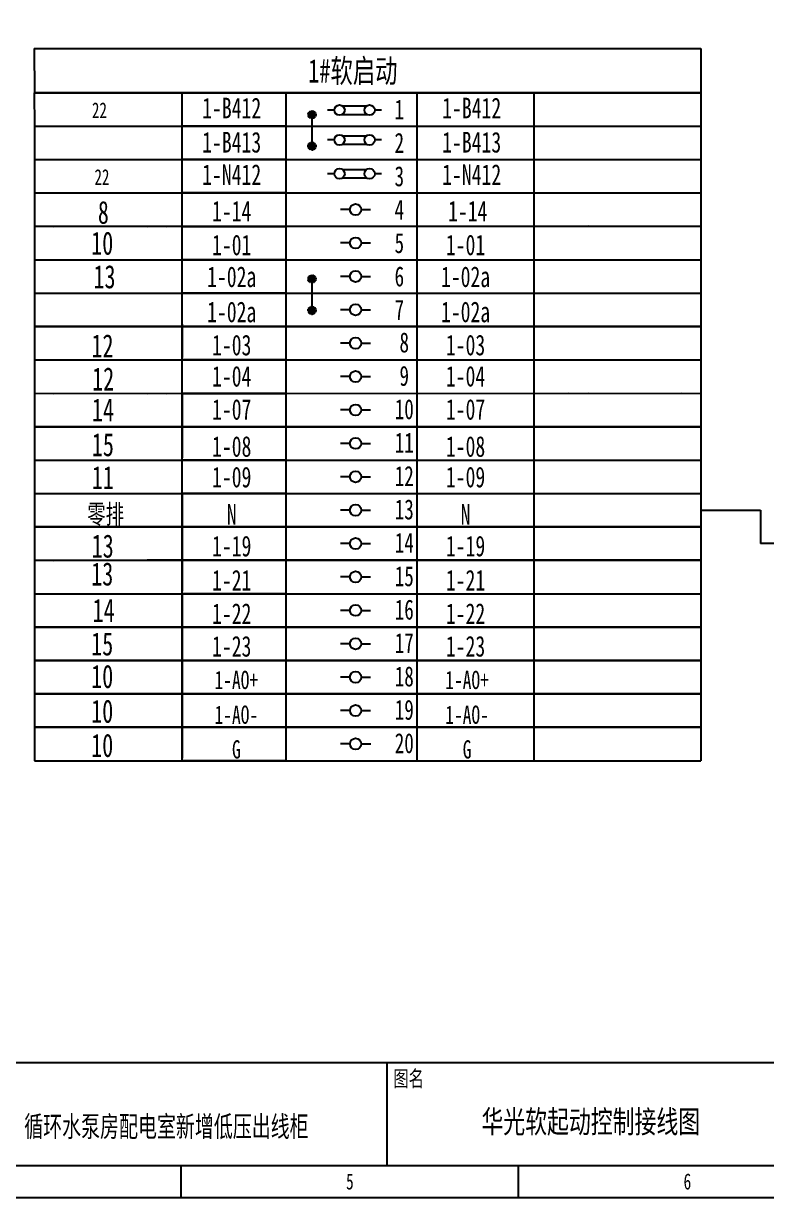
# Model space of a CAD drawing. Header units: millimetres. Extents: x 401220 to 2750366, y -101310 to 943175.
# Drawn here: x 1274219 to 1291331, y 229763 to 256810 of the extents above; entities that cross this region are included whole.
import ezdxf
from ezdxf.enums import TextEntityAlignment as Align

# ---------------------------------------------------------------- set-up
doc = ezdxf.new("R2010")
doc.units = ezdxf.units.MM
doc.linetypes.add('ACAD_ISO03W100', pattern=[30, 12, -18])
doc.layers.add('SW', color=8, linetype='Continuous', lineweight=20)
doc.layers.add('图框_标题栏属性', color=4, linetype='Continuous')
doc.styles.add('IDQSTYLE', font='NSimSun.ttf', dxfattribs={"width": 0.7})
doc.styles.add('工程字', font='gbenor.shx', dxfattribs={"width": 0.8, "bigfont": 'hztxt.shx'})
doc.styles.add('标准', font='NSimSun.ttf', dxfattribs={"width": 0.667})

msp = doc.modelspace()

# ---------------------------------------------------------------- hatches: boundary and pattern name
at = {"linetype": 'ACAD_ISO03W100'}
h = msp.add_hatch(color=256, dxfattribs=at)
h.dxf.hatch_style = 1
h.paths.add_polyline_path([(1280862.53258, 254798.93917, 0.4142135624), (1280773.37487, 254709.78145, 0.4142135624), (1280862.53258, 254620.62374)])
h.paths.add_polyline_path([(1280862.53258, 254798.93917), (1280862.53258, 254620.62374, 0.4142135624), (1280951.6903, 254709.78145, 0.4142135624)])
h = msp.add_hatch(color=256, dxfattribs=at)
h.dxf.hatch_style = 1
h.paths.add_polyline_path([(1280862.53258, 254794.87345, 0.4142135624), (1280773.37487, 254705.71574, 0.4142135624), (1280862.53258, 254616.55802)])
h.paths.add_polyline_path([(1280862.53258, 254794.87345), (1280862.53258, 254616.55802, 0.4142135624), (1280951.6903, 254705.71574, 0.4142135624)])
h = msp.add_hatch(color=256, dxfattribs=at)
h.dxf.hatch_style = 1
h.paths.add_polyline_path([(1280862.53258, 254074.78014, 0.4142135624), (1280773.37487, 253985.62243, 0.4142135624), (1280862.53258, 253896.46472)])
h.paths.add_polyline_path([(1280862.53258, 254074.78014), (1280862.53258, 253896.46472, 0.4142135624), (1280951.6903, 253985.62243, 0.4142135624)])
h = msp.add_hatch(color=256, dxfattribs=at)
h.dxf.hatch_style = 1
h.paths.add_polyline_path([(1280862.53258, 254070.71443, 0.4142135624), (1280773.37487, 253981.55671, 0.4142135624), (1280862.53258, 253892.399)])
h.paths.add_polyline_path([(1280862.53258, 254070.71443), (1280862.53258, 253892.399, 0.4142135624), (1280951.6903, 253981.55671, 0.4142135624)])
h = msp.add_hatch(color=256, dxfattribs=at)
h.dxf.hatch_style = 1
h.paths.add_polyline_path([(1280862.53258, 251014.2824, 0.4142135624), (1280773.37487, 250925.12469, 0.4142135624), (1280862.53258, 250835.96698)])
h.paths.add_polyline_path([(1280862.53258, 251014.2824), (1280862.53258, 250835.96698, 0.4142135624), (1280951.6903, 250925.12469, 0.4142135624)])
h = msp.add_hatch(color=256, dxfattribs=at)
h.dxf.hatch_style = 1
h.paths.add_polyline_path([(1280862.53258, 251010.21669, 0.4142135624), (1280773.37487, 250921.05898, 0.4142135624), (1280862.53258, 250831.90126)])
h.paths.add_polyline_path([(1280862.53258, 251010.21669), (1280862.53258, 250831.90126, 0.4142135624), (1280951.6903, 250921.05898, 0.4142135624)])
h = msp.add_hatch(color=256, dxfattribs=at)
h.dxf.hatch_style = 1
h.paths.add_polyline_path([(1280862.53258, 250290.12338, 0.4142135624), (1280773.37487, 250200.96567, 0.4142135624), (1280862.53258, 250111.80795)])
h.paths.add_polyline_path([(1280862.53258, 250290.12338), (1280862.53258, 250111.80795, 0.4142135624), (1280951.6903, 250200.96567, 0.4142135624)])
h = msp.add_hatch(color=256, dxfattribs=at)
h.dxf.hatch_style = 1
h.paths.add_polyline_path([(1280862.53258, 250286.05767, 0.4142135624), (1280773.37487, 250196.89995, 0.4142135624), (1280862.53258, 250107.74224)])
h.paths.add_polyline_path([(1280862.53258, 250286.05767), (1280862.53258, 250107.74224, 0.4142135624), (1280951.6903, 250196.89995, 0.4142135624)])

# ---------------------------------------------------------------- linework, layer by layer
for p, q in [((1274468.50685, 256229.9383), (1289815.94923, 256231.2008)), ((1274468.50685, 256229.9383), (1274468.59046, 255213.45832)), ((1274468.50685, 256229.9383), (1274468.59046, 255213.45832)), ((1289815.94923, 256231.20039), (1289816.01253, 255214.72052)), ((1289815.94923, 256231.20039), (1289816.01253, 255214.72052)), ((1274468.57006, 255213.45832), (1286778.96686, 255214.47066)), ((1287220.1246, 255214.50704), (1274468.57014, 255213.45832)), ((1274468.57016, 255213.45832), (1274468.63345, 254444.05852)), ((1274468.57016, 255213.45832), (1274468.63345, 254444.05852)), ((1274909.72772, 255213.4946), (1287220.12452, 255214.50694)), ((1277064.45798, 255213.67179), (1289374.85478, 255214.68413)), ((1289816.01253, 255214.72052), (1277064.45806, 255213.67179)), ((1277505.61565, 255213.70807), (1289816.01245, 255214.72041)), ((1280261.15055, 255213.93467), (1277872.26986, 255213.73822)), ((1277872.26988, 255213.73822), (1280261.15057, 255213.93467)), ((1277872.33316, 254444.33842), (1277872.26988, 255213.73822)), ((1280261.15057, 255213.93467), (1280261.21384, 254444.53487)), ((1283276.11425, 255214.18261), (1283276.17754, 254444.78281)), ((1285969.01355, 255214.40406), (1285969.07684, 254445.00426)), ((1289816.01255, 255214.72041), (1289816.07584, 254445.32061)), ((1289816.01255, 255214.72041), (1289816.07584, 254445.32061)), ((1281563.99896, 254912.38572), (1282123.36138, 254912.19759)), ((1280862.53258, 254705.71574), (1280862.53258, 253981.55671)), ((1281565.20941, 254716.21552), (1282123.29538, 254715.96341)), ((1274468.63345, 254444.05852), (1286779.03025, 254445.07086)), ((1274468.63345, 254444.05852), (1274468.69674, 253674.65872)), ((1274468.63345, 254444.05852), (1274468.69674, 253674.65872)), ((1274909.79112, 254444.0948), (1287220.18792, 254445.10714)), ((1277064.52137, 254444.27199), (1289374.91817, 254445.28434)), ((1277505.67904, 254444.30827), (1289816.07584, 254445.32061)), ((1277872.33303, 254444.33842), (1280261.21372, 254444.53487)), ((1277872.3963, 253674.93862), (1277872.33303, 254444.33842)), ((1277872.33313, 254444.33842), (1280261.21382, 254444.53487)), ((1277872.39641, 253674.93862), (1277872.33313, 254444.33842)), ((1280261.21384, 254444.53487), (1277872.33316, 254444.33842)), ((1280261.21372, 254444.53487), (1280261.27699, 253675.13507)), ((1280261.21382, 254444.53487), (1280261.27709, 253675.13507)), ((1283276.17754, 254444.78281), (1283276.24083, 253675.38301)), ((1285969.07684, 254445.00426), (1285969.14013, 253675.60446)), ((1289816.07584, 254445.32061), (1289816.13913, 253675.92081)), ((1289816.07584, 254445.32061), (1289816.13913, 253675.92081)), ((1281563.68827, 254224.65358), (1282123.0507, 254224.46544)), ((1281563.68827, 254224.65358), (1282123.0507, 254224.46544)), ((1281564.89873, 254028.48338), (1282122.9847, 254028.23127)), ((1281564.89873, 254028.48338), (1282122.9847, 254028.23127)), ((1274468.69672, 253674.65872), (1274468.76001, 252905.25892)), ((1274468.69672, 253674.65872), (1274468.76001, 252905.25892)), ((1274468.69674, 253674.65872), (1286779.09354, 253675.67106)), ((1274909.85441, 253674.695), (1287220.25121, 253675.70734)), ((1277064.58466, 253674.87219), (1289374.98146, 253675.88454)), ((1277505.74233, 253674.90847), (1289816.13913, 253675.92081)), ((1280261.27699, 253675.13507), (1277872.3963, 253674.93862)), ((1277872.39632, 253674.93862), (1280261.27701, 253675.13507)), ((1277872.4596, 252905.53882), (1277872.39632, 253674.93862)), ((1280261.27709, 253675.13507), (1277872.39641, 253674.93862)), ((1280261.27701, 253675.13507), (1280261.34028, 252905.73527)), ((1281563.37759, 253448.18314), (1282122.74002, 253447.995)), ((1283276.24081, 253675.38301), (1283276.3041, 252905.98321)), ((1285969.14011, 253675.60446), (1285969.2034, 252906.20466)), ((1289816.13911, 253675.92081), (1289816.2024, 252906.52101)), ((1289816.13911, 253675.92081), (1289816.2024, 252906.52101)), ((1281564.58805, 253252.01294), (1282122.67402, 253251.76083)), ((1274468.76001, 252905.25892), (1286779.15681, 252906.27126)), ((1274468.76001, 252905.25892), (1274468.82331, 252135.85912)), ((1274468.76001, 252905.25892), (1274468.82331, 252135.85912)), ((1274909.91768, 252905.2952), (1287220.31448, 252906.30754)), ((1277064.64794, 252905.47239), (1289375.04473, 252906.48474)), ((1277505.8056, 252905.50867), (1289816.2024, 252906.52101)), ((1277872.45957, 252905.53882), (1280261.34026, 252905.73527)), ((1277872.52285, 252136.13902), (1277872.45957, 252905.53882)), ((1280261.34028, 252905.73527), (1277872.4596, 252905.53882)), ((1280261.34026, 252905.73527), (1280261.40353, 252136.33547)), ((1283276.3041, 252905.98321), (1283276.3674, 252136.58341)), ((1285969.2034, 252906.20466), (1285969.26669, 252136.80486)), ((1289816.2024, 252906.52101), (1289816.26569, 252137.12121)), ((1289816.2024, 252906.52101), (1289816.26569, 252137.12121)), ((1274468.82322, 252135.85912), (1286779.22002, 252136.87146)), ((1274468.82328, 252135.85912), (1274468.88658, 251366.45932)), ((1274468.82328, 252135.85912), (1274468.88658, 251366.45932)), ((1287220.37777, 252136.90784), (1274468.82331, 252135.85912)), ((1274909.98089, 252135.8954), (1287220.37769, 252136.90774)), ((1277064.71115, 252136.07259), (1289375.10795, 252137.08494)), ((1289816.26569, 252137.12132), (1277064.71123, 252136.07259)), ((1277505.86881, 252136.10887), (1289816.26561, 252137.12121)), ((1280261.40353, 252136.33547), (1277872.52285, 252136.13902)), ((1277872.52303, 252136.13902), (1280261.40372, 252136.33547)), ((1277872.5863, 251366.73922), (1277872.52303, 252136.13902)), ((1280261.40372, 252136.33547), (1280261.46699, 251366.93567)), ((1283276.36737, 252136.58341), (1283276.43067, 251367.18361)), ((1285969.26667, 252136.80486), (1285969.32997, 251367.40506)), ((1289816.26567, 252137.12121), (1289816.32897, 251367.72141)), ((1289816.26567, 252137.12121), (1289816.32897, 251367.72141)), ((1274468.88658, 251366.45932), (1286779.28338, 251367.47166)), ((1274468.88658, 251366.45932), (1274468.94987, 250597.05952)), ((1274468.88658, 251366.45932), (1274468.94987, 250597.05952)), ((1274910.04424, 251366.4956), (1287220.44104, 251367.50794)), ((1277064.7745, 251366.67279), (1289375.1713, 251367.68514)), ((1277505.93217, 251366.70907), (1289816.32897, 251367.72141)), ((1277872.58628, 251366.73922), (1280261.46697, 251366.93567)), ((1277872.64955, 250597.33942), (1277872.58628, 251366.73922)), ((1280261.46699, 251366.93567), (1277872.5863, 251366.73922)), ((1280261.46697, 251366.93567), (1280261.53024, 250597.53587)), ((1283276.43067, 251367.18361), (1283276.49396, 250597.78381)), ((1285969.32997, 251367.40506), (1285969.39326, 250598.00526)), ((1289816.32897, 251367.72141), (1289816.39226, 250598.32161)), ((1289816.32897, 251367.72141), (1289816.39226, 250598.32161)), ((1280862.53258, 250921.05898), (1280862.53258, 250196.89995)), ((1274468.94987, 250597.05952), (1286779.34667, 250598.07186)), ((1274468.94987, 250597.05952), (1274469.01316, 249827.65972)), ((1274468.94987, 250597.05952), (1274469.01316, 249827.65972)), ((1274910.10754, 250597.0958), (1287220.50434, 250598.10814)), ((1277064.83779, 250597.27299), (1289375.23459, 250598.28534)), ((1277505.99546, 250597.30927), (1289816.39226, 250598.32161)), ((1280261.53024, 250597.53587), (1277872.64955, 250597.33942)), ((1277872.64962, 250597.33942), (1280261.5303, 250597.53587)), ((1277872.71289, 249827.93962), (1277872.64962, 250597.33942)), ((1280261.5303, 250597.53587), (1280261.59357, 249828.13607)), ((1283276.49396, 250597.78381), (1283276.55725, 249828.38401)), ((1285969.39326, 250598.00526), (1285969.45655, 249828.60546)), ((1289816.39226, 250598.32161), (1289816.45555, 249828.92181)), ((1289816.39226, 250598.32161), (1289816.45555, 249828.92181)), ((1274469.01316, 249827.65972), (1286779.40996, 249828.67206)), ((1274469.01316, 249827.65972), (1286779.40996, 249828.67206)), ((1274469.01322, 249827.65972), (1274469.07651, 249058.25992)), ((1274469.01322, 249827.65972), (1274469.07651, 249058.25992)), ((1287220.56771, 249828.70844), (1274469.01324, 249827.65972)), ((1274910.17083, 249827.696), (1287220.56763, 249828.70834)), ((1274910.17083, 249827.696), (1287220.56763, 249828.70834)), ((1277064.90108, 249827.87319), (1289375.29788, 249828.88554)), ((1277064.90108, 249827.87319), (1289375.29788, 249828.88554)), ((1289816.45563, 249828.92192), (1277064.90116, 249827.87319)), ((1277506.05875, 249827.90947), (1289816.45555, 249828.92181)), ((1277506.05875, 249827.90947), (1289816.45555, 249828.92181)), ((1280261.59357, 249828.13607), (1277872.71289, 249827.93962)), ((1277872.71297, 249827.93962), (1280261.59365, 249828.13607)), ((1277872.77624, 249058.53982), (1277872.71297, 249827.93962)), ((1277872.7762, 249884.18165), (1277872.83949, 249114.78185)), ((1280261.59365, 249828.13607), (1280261.65692, 249058.73627)), ((1283276.55731, 249828.38401), (1283276.6206, 249058.98421)), ((1285969.45661, 249828.60546), (1285969.5199, 249059.20566)), ((1289816.45561, 249828.92181), (1289816.5189, 249059.52201)), ((1289816.45561, 249828.92181), (1289816.5189, 249059.52201)), ((1274469.07651, 249058.25992), (1286779.47331, 249059.27226)), ((1274469.07651, 249058.25992), (1274469.13981, 248288.86012)), ((1274469.07651, 249058.25992), (1274469.13981, 248288.86012)), ((1274910.23418, 249058.2962), (1287220.63098, 249059.30854)), ((1277064.96444, 249058.47339), (1289375.36123, 249059.48574)), ((1277506.1221, 249058.50967), (1289816.5189, 249059.52201)), ((1277872.77622, 249058.53982), (1280261.6569, 249058.73627)), ((1277872.83949, 248289.14002), (1277872.77622, 249058.53982)), ((1280261.65692, 249058.73627), (1277872.77624, 249058.53982)), ((1280261.6569, 249058.73627), (1280261.72017, 248289.33647)), ((1283276.6206, 249058.98421), (1283276.68389, 248289.58441)), ((1285969.5199, 249059.20566), (1285969.58319, 248289.80586)), ((1289816.5189, 249059.52201), (1289816.58219, 248290.12221)), ((1289816.5189, 249059.52201), (1289816.58219, 248290.12221)), ((1274469.13981, 248288.86012), (1286779.5366, 248289.87246)), ((1274469.13981, 248288.86012), (1274469.2031, 247519.46032)), ((1274469.13981, 248288.86012), (1274469.2031, 247519.46032)), ((1274910.29747, 248288.8964), (1287220.69427, 248289.90874)), ((1277065.02773, 248289.07359), (1289375.42453, 248290.08594)), ((1277506.1854, 248289.10987), (1289816.58219, 248290.12221)), ((1280261.72017, 248289.33647), (1277872.83949, 248289.14002)), ((1277872.83955, 248289.14002), (1280261.72024, 248289.33647)), ((1277872.83955, 248289.14002), (1277872.90284, 247519.74022)), ((1277872.90282, 247519.74022), (1277872.83955, 248289.14002)), ((1280261.72024, 248289.33647), (1280261.78351, 247519.93667)), ((1283276.68389, 248289.58441), (1283276.74719, 247520.18461)), ((1285969.58319, 248289.80586), (1285969.64649, 247520.40606)), ((1289816.58219, 248290.12221), (1289816.64549, 247520.72241)), ((1289816.58219, 248290.12221), (1289816.64549, 247520.72241)), ((1274469.20302, 247519.46032), (1286779.59982, 247520.47266)), ((1274469.20302, 247519.46032), (1286779.59982, 247520.47266)), ((1274469.20308, 247519.46032), (1274469.26637, 246750.06052)), ((1274469.20308, 247519.46032), (1274469.26637, 246750.06052)), ((1287220.75756, 247520.50904), (1274469.2031, 247519.46032)), ((1274469.2031, 247519.46032), (1286779.5999, 247520.47266)), ((1274910.36068, 247519.4966), (1287220.75748, 247520.50894)), ((1274910.36068, 247519.4966), (1287220.75748, 247520.50894)), ((1274910.36076, 247519.4966), (1287220.75756, 247520.50894)), ((1277065.09094, 247519.67379), (1289375.48774, 247520.68614)), ((1277065.09094, 247519.67379), (1289375.48774, 247520.68614)), ((1289816.64549, 247520.72252), (1277065.09102, 247519.67379)), ((1277065.09102, 247519.67379), (1289375.48782, 247520.68614)), ((1277506.24861, 247519.71007), (1289816.64541, 247520.72241)), ((1277506.24861, 247519.71007), (1289816.64541, 247520.72241)), ((1277506.24869, 247519.71007), (1289816.64549, 247520.72241)), ((1280261.78351, 247519.93667), (1277872.90282, 247519.74022)), ((1277872.90282, 247519.74022), (1280261.78351, 247519.93667)), ((1277872.96609, 246750.34042), (1277872.90282, 247519.74022)), ((1277872.96605, 247575.98225), (1277873.02935, 246806.58245)), ((1280261.78351, 247519.93667), (1280261.84678, 246750.53687)), ((1283276.74717, 247520.18461), (1283276.81046, 246750.78481)), ((1285969.64647, 247520.40606), (1285969.70976, 246751.00626)), ((1289816.64547, 247520.72241), (1289816.70876, 246751.32261)), ((1289816.64547, 247520.72241), (1289816.70876, 246751.32261)), ((1274469.26637, 246750.06052), (1286779.66317, 246751.07286)), ((1274469.26637, 246750.06052), (1274469.32966, 245980.66072)), ((1274469.26637, 246750.06052), (1274469.32966, 245980.66072)), ((1274910.42404, 246750.0968), (1287220.82084, 246751.10914)), ((1277065.15429, 246750.27399), (1289375.55109, 246751.28634)), ((1277506.31196, 246750.31027), (1289816.70876, 246751.32261)), ((1277872.96607, 246750.34042), (1280261.84676, 246750.53687)), ((1277873.02935, 245980.94062), (1277872.96607, 246750.34042)), ((1280261.84678, 246750.53687), (1277872.96609, 246750.34042)), ((1280261.84676, 246750.53687), (1280261.91003, 245981.13707)), ((1283276.81046, 246750.78481), (1283276.87375, 245981.38501)), ((1285969.70976, 246751.00626), (1285969.77305, 245981.60646)), ((1289816.70876, 246751.32261), (1289816.77205, 245981.92281)), ((1289816.70876, 246751.32261), (1289816.77205, 245981.92281)), ((1274469.32966, 245980.66072), (1286779.72646, 245981.67306)), ((1274469.32966, 245980.66072), (1274469.39295, 245211.26092)), ((1274469.32966, 245980.66072), (1274469.39295, 245211.26092)), ((1274910.48733, 245980.697), (1287220.88413, 245981.70934)), ((1277065.21758, 245980.87419), (1289375.61438, 245981.88654)), ((1277506.37525, 245980.91047), (1289816.77205, 245981.92281)), ((1280261.91003, 245981.13707), (1277873.02935, 245980.94062)), ((1277873.02941, 245980.94062), (1280261.91009, 245981.13707)), ((1277873.02941, 245980.94062), (1277873.0927, 245211.54082)), ((1277873.09268, 245211.54082), (1277873.02941, 245980.94062)), ((1280261.91009, 245981.13707), (1280261.97336, 245211.73727)), ((1283276.87375, 245981.38501), (1283276.93704, 245211.98521)), ((1285969.77305, 245981.60646), (1285969.83634, 245212.20666)), ((1289816.77205, 245981.92281), (1289816.83534, 245212.52301)), ((1289816.77205, 245981.92281), (1289816.83534, 245212.52301)), ((1289816.8037, 245597.22291), (1291191.28531, 245597.31927)), ((1291191.28531, 245597.31927), (1291191.28531, 244827.99885)), ((1274469.39287, 245211.26092), (1286779.78967, 245212.27326)), ((1274469.39287, 245211.26092), (1286779.78967, 245212.27326)), ((1274469.39293, 245211.26092), (1274469.45622, 244441.86112)), ((1274469.39293, 245211.26092), (1274469.45622, 244441.86112)), ((1287220.94742, 245212.30965), (1274469.39295, 245211.26092)), ((1274469.39295, 245211.26092), (1286779.78975, 245212.27326)), ((1274469.39295, 245211.26092), (1286779.78975, 245212.27326)), ((1274910.55054, 245211.2972), (1287220.94734, 245212.30954)), ((1274910.55054, 245211.2972), (1287220.94734, 245212.30954)), ((1274910.55062, 245211.2972), (1287220.94742, 245212.30954)), ((1274910.55062, 245211.2972), (1287220.94742, 245212.30954)), ((1277065.28079, 245211.47439), (1289375.67759, 245212.48674)), ((1277065.28079, 245211.47439), (1289375.67759, 245212.48674)), ((1289816.83534, 245212.52312), (1277065.28087, 245211.47439)), ((1277065.28087, 245211.47439), (1289375.67767, 245212.48674)), ((1277065.28087, 245211.47439), (1289375.67767, 245212.48674)), ((1277506.43846, 245211.51067), (1289816.83526, 245212.52301)), ((1277506.43846, 245211.51067), (1289816.83526, 245212.52301)), ((1277506.43854, 245211.51067), (1289816.83534, 245212.52301)), ((1277506.43854, 245211.51067), (1289816.83534, 245212.52301)), ((1280261.97336, 245211.73727), (1277873.09268, 245211.54082)), ((1277873.09268, 245211.54082), (1280261.97336, 245211.73727)), ((1277873.15595, 244442.14102), (1277873.09268, 245211.54082)), ((1277873.15591, 245267.78285), (1277873.2192, 244498.38305)), ((1280261.97336, 245211.73727), (1280262.03663, 244442.33747)), ((1283276.93702, 245211.98521), (1283277.00031, 244442.58541)), ((1285969.83632, 245212.20666), (1285969.89961, 244442.80686)), ((1289816.83532, 245212.52301), (1289816.89861, 244443.12321)), ((1289816.83532, 245212.52301), (1289816.89861, 244443.12321)), ((1291952.40761, 244827.99885), (1291191.28531, 244827.99885)), ((1274469.45616, 244441.86112), (1286779.85296, 244442.87346)), ((1274469.45616, 244441.86112), (1286779.85296, 244442.87346)), ((1274469.45622, 244441.86112), (1289816.89861, 244443.12363)), ((1274469.45622, 244441.86112), (1274469.51952, 243672.46132)), ((1274469.45622, 244441.86112), (1274469.51952, 243672.46132)), ((1287221.01071, 244442.90985), (1274469.45624, 244441.86112)), ((1274469.45624, 244441.86112), (1286779.85304, 244442.87346)), ((1274469.45624, 244441.86112), (1286779.85304, 244442.87346)), ((1274910.61383, 244441.8974), (1287221.01063, 244442.90974)), ((1274910.61383, 244441.8974), (1287221.01063, 244442.90974)), ((1274910.61391, 244441.8974), (1287221.01071, 244442.90974)), ((1274910.61391, 244441.8974), (1287221.01071, 244442.90974)), ((1277065.34409, 244442.07459), (1289375.74089, 244443.08694)), ((1277065.34409, 244442.07459), (1289375.74089, 244443.08694)), ((1289816.89863, 244443.12332), (1277065.34417, 244442.07459)), ((1277065.34417, 244442.07459), (1289375.74097, 244443.08694)), ((1277065.34417, 244442.07459), (1289375.74097, 244443.08694)), ((1277506.50175, 244442.11087), (1289816.89855, 244443.12321)), ((1277506.50175, 244442.11087), (1289816.89855, 244443.12321)), ((1277506.50183, 244442.11087), (1289816.89863, 244443.12321)), ((1277506.50183, 244442.11087), (1289816.89863, 244443.12321)), ((1280262.03666, 244442.33747), (1277873.15597, 244442.14102)), ((1277873.15597, 244442.14102), (1280262.03666, 244442.33747)), ((1277873.21924, 243672.74122), (1277873.15597, 244442.14102)), ((1277873.2192, 244498.38305), (1277873.28249, 243728.98325)), ((1280262.03666, 244442.33747), (1280262.09993, 243672.93767)), ((1283277.00031, 244442.58541), (1283277.06361, 243673.18561)), ((1285969.89961, 244442.80686), (1285969.96291, 243673.40706)), ((1289816.89861, 244443.12321), (1289816.96191, 243673.72341)), ((1289816.89861, 244443.12321), (1289816.96191, 243673.72341)), ((1274469.51857, 243672.46132), (1286779.91537, 243673.47366)), ((1274469.51857, 243672.46132), (1274469.58186, 242903.06152)), ((1274469.51857, 243672.46132), (1274469.58186, 242903.06152)), ((1274469.5195, 243672.46132), (1286779.91629, 243673.47366)), ((1274469.5195, 243672.46132), (1286779.91629, 243673.47366)), ((1274469.51952, 243672.46132), (1289816.96191, 243673.72383)), ((1274910.67624, 243672.4976), (1287221.07304, 243673.50994)), ((1274910.67716, 243672.4976), (1287221.07396, 243673.50994)), ((1274910.67716, 243672.4976), (1287221.07396, 243673.50994)), ((1277065.40649, 243672.67479), (1289375.80329, 243673.68714)), ((1277065.40742, 243672.67479), (1289375.80422, 243673.68714)), ((1277065.40742, 243672.67479), (1289375.80422, 243673.68714)), ((1277506.56416, 243672.71107), (1289816.96096, 243673.72341)), ((1277506.56509, 243672.71107), (1289816.96188, 243673.72341)), ((1277506.56509, 243672.71107), (1289816.96188, 243673.72341)), ((1280262.09894, 243672.93767), (1277873.21826, 243672.74122)), ((1277873.21832, 243672.74122), (1280262.099, 243672.93767)), ((1277873.21832, 243672.74122), (1277873.28161, 242903.34142)), ((1277873.28159, 242903.34142), (1277873.21832, 243672.74122)), ((1277873.2192, 243672.74122), (1280262.09989, 243672.93767)), ((1280262.09991, 243672.93767), (1277873.21922, 243672.74122)), ((1280262.099, 243672.93767), (1280262.16227, 242903.53787)), ((1283277.06266, 243673.18561), (1283277.12595, 242903.78581)), ((1285969.96196, 243673.40706), (1285970.02525, 242904.00726)), ((1289816.96096, 243673.72341), (1289817.02425, 242904.32361)), ((1289816.96096, 243673.72341), (1289817.02425, 242904.32361)), ((1274469.58178, 242903.06152), (1286779.97858, 242904.07386)), ((1274469.58178, 242903.06152), (1286779.97858, 242904.07386)), ((1274469.58184, 242903.06152), (1274469.64513, 242133.66172)), ((1274469.58184, 242903.06152), (1274469.64513, 242133.66172)), ((1287221.13633, 242904.11025), (1274469.58186, 242903.06152)), ((1274469.58186, 242903.06152), (1286779.97866, 242904.07386)), ((1274469.58186, 242903.06152), (1286779.97866, 242904.07386)), ((1274910.73945, 242903.0978), (1287221.13625, 242904.11014)), ((1274910.73945, 242903.0978), (1287221.13625, 242904.11014)), ((1274910.73953, 242903.0978), (1287221.13633, 242904.11014)), ((1274910.73953, 242903.0978), (1287221.13633, 242904.11014)), ((1277065.4697, 242903.27499), (1289375.8665, 242904.28734)), ((1277065.4697, 242903.27499), (1289375.8665, 242904.28734)), ((1289817.02425, 242904.32372), (1277065.46979, 242903.27499)), ((1277065.46979, 242903.27499), (1289375.86658, 242904.28734)), ((1277065.46979, 242903.27499), (1289375.86658, 242904.28734)), ((1277506.62737, 242903.31127), (1289817.02417, 242904.32361)), ((1277506.62737, 242903.31127), (1289817.02417, 242904.32361)), ((1277506.62745, 242903.31127), (1289817.02425, 242904.32361)), ((1277506.62745, 242903.31127), (1289817.02425, 242904.32361)), ((1280262.16227, 242903.53787), (1277873.28159, 242903.34142)), ((1277873.28159, 242903.34142), (1280262.16227, 242903.53787)), ((1277873.34486, 242133.94162), (1277873.28159, 242903.34142)), ((1277873.34482, 242959.58345), (1277873.40811, 242190.18365)), ((1280262.16227, 242903.53787), (1280262.22555, 242134.13807)), ((1283277.12593, 242903.78581), (1283277.18922, 242134.38601)), ((1285970.02523, 242904.00726), (1285970.08852, 242134.60746)), ((1289817.02423, 242904.32361), (1289817.08752, 242134.92381)), ((1289817.02423, 242904.32361), (1289817.08752, 242134.92381)), ((1274469.64507, 242133.66172), (1286780.04187, 242134.67406)), ((1274469.64507, 242133.66172), (1286780.04187, 242134.67406)), ((1274469.64513, 242133.66172), (1289817.08752, 242134.92423)), ((1274469.64513, 242133.66172), (1274469.70843, 241364.26192)), ((1274469.64513, 242133.66172), (1274469.70843, 241364.26192)), ((1287221.19962, 242134.71045), (1274469.64515, 242133.66172)), ((1274469.64515, 242133.66172), (1286780.04195, 242134.67406)), ((1274469.64515, 242133.66172), (1286780.04195, 242134.67406)), ((1274910.80274, 242133.698), (1287221.19954, 242134.71034)), ((1274910.80274, 242133.698), (1287221.19954, 242134.71034)), ((1274910.80282, 242133.698), (1287221.19962, 242134.71034)), ((1274910.80282, 242133.698), (1287221.19962, 242134.71034)), ((1277065.533, 242133.87519), (1289375.9298, 242134.88754)), ((1277065.533, 242133.87519), (1289375.9298, 242134.88754)), ((1289817.08754, 242134.92392), (1277065.53308, 242133.87519)), ((1277065.53308, 242133.87519), (1289375.92988, 242134.88754)), ((1277065.53308, 242133.87519), (1289375.92988, 242134.88754)), ((1277506.69066, 242133.91147), (1289817.08746, 242134.92381)), ((1277506.69066, 242133.91147), (1289817.08746, 242134.92381)), ((1277506.69075, 242133.91147), (1289817.08754, 242134.92381)), ((1277506.69075, 242133.91147), (1289817.08754, 242134.92381)), ((1280262.22557, 242134.13807), (1277873.34488, 242133.94162)), ((1277873.34488, 242133.94162), (1280262.22557, 242134.13807)), ((1277873.40815, 241364.54182), (1277873.34488, 242133.94162)), ((1277873.40811, 242190.18365), (1277873.4714, 241420.78385)), ((1280262.22557, 242134.13807), (1280262.28884, 241364.73827)), ((1283277.18922, 242134.38601), (1283277.25252, 241364.98621)), ((1285970.08852, 242134.60746), (1285970.15182, 241365.20766)), ((1289817.08752, 242134.92381), (1289817.15082, 241365.52401)), ((1289817.08752, 242134.92381), (1289817.15082, 241365.52401)), ((1274469.70832, 241364.26192), (1286780.10512, 241365.27426)), ((1274469.70832, 241364.26192), (1286780.10512, 241365.27426)), ((1274469.70838, 241364.26192), (1274469.77168, 240594.86212)), ((1274469.70838, 241364.26192), (1274469.77168, 240594.86212)), ((1287221.26287, 241365.31065), (1274469.70841, 241364.26192)), ((1274469.70841, 241364.26192), (1286780.1052, 241365.27426)), ((1274469.70841, 241364.26192), (1286780.1052, 241365.27426)), ((1274469.70841, 241364.26192), (1286780.1052, 241365.27426)), ((1274469.70841, 241364.26192), (1286780.1052, 241365.27426)), ((1274469.70843, 241364.26192), (1289817.15082, 241365.52443)), ((1274910.86599, 241364.2982), (1287221.26279, 241365.31054)), ((1274910.86599, 241364.2982), (1287221.26279, 241365.31054)), ((1274910.86607, 241364.2982), (1287221.26287, 241365.31054)), ((1274910.86607, 241364.2982), (1287221.26287, 241365.31054)), ((1274910.86607, 241364.2982), (1287221.26287, 241365.31054)), ((1274910.86607, 241364.2982), (1287221.26287, 241365.31054)), ((1277065.59625, 241364.47539), (1289375.99305, 241365.48774)), ((1277065.59625, 241364.47539), (1289375.99305, 241365.48774)), ((1289817.15079, 241365.52412), (1277065.59633, 241364.47539)), ((1277065.59633, 241364.47539), (1289375.99313, 241365.48774)), ((1277065.59633, 241364.47539), (1289375.99313, 241365.48774)), ((1277065.59633, 241364.47539), (1289375.99313, 241365.48774)), ((1277065.59633, 241364.47539), (1289375.99313, 241365.48774)), ((1277506.75391, 241364.51167), (1289817.15071, 241365.52401)), ((1277506.75391, 241364.51167), (1289817.15071, 241365.52401)), ((1277506.754, 241364.51167), (1289817.15079, 241365.52401)), ((1277506.754, 241364.51167), (1289817.15079, 241365.52401)), ((1277506.754, 241364.51167), (1289817.15079, 241365.52401)), ((1277506.754, 241364.51167), (1289817.15079, 241365.52401)), ((1277873.40811, 241364.54182), (1280262.2888, 241364.73827)), ((1280262.28882, 241364.73827), (1277873.40813, 241364.54182)), ((1280262.28882, 241364.73827), (1277873.40813, 241364.54182)), ((1277873.40813, 241364.54182), (1280262.28882, 241364.73827)), ((1277873.4714, 240595.14202), (1277873.40813, 241364.54182)), ((1277873.47136, 241420.78385), (1277873.53466, 240651.38405)), ((1280262.28882, 241364.73827), (1280262.35209, 240595.33847)), ((1283277.25247, 241364.98621), (1283277.31577, 240595.58641)), ((1285970.15177, 241365.20766), (1285970.21507, 240595.80786)), ((1289817.15077, 241365.52401), (1289817.21407, 240596.12421)), ((1289817.15077, 241365.52401), (1289817.21407, 240596.12421)), ((1274469.77162, 240594.86212), (1286780.16842, 240595.87446)), ((1274469.77162, 240594.86212), (1286780.16842, 240595.87446)), ((1274469.77168, 240594.86212), (1289817.21407, 240596.12463)), ((1274469.77168, 240594.86212), (1274469.83497, 239825.46232)), ((1274469.77168, 240594.86212), (1274469.83497, 239825.46232)), ((1287221.32616, 240595.91085), (1274469.7717, 240594.86212)), ((1274469.7717, 240594.86212), (1286780.1685, 240595.87446)), ((1274469.7717, 240594.86212), (1286780.1685, 240595.87446)), ((1274910.92928, 240594.8984), (1287221.32608, 240595.91074)), ((1274910.92928, 240594.8984), (1287221.32608, 240595.91074)), ((1274910.92937, 240594.8984), (1287221.32616, 240595.91074)), ((1274910.92937, 240594.8984), (1287221.32616, 240595.91074)), ((1277065.65954, 240595.07559), (1289376.05634, 240596.08794)), ((1277065.65954, 240595.07559), (1289376.05634, 240596.08794)), ((1289817.21409, 240596.12432), (1277065.65962, 240595.07559)), ((1277065.65962, 240595.07559), (1289376.05642, 240596.08794)), ((1277065.65962, 240595.07559), (1289376.05642, 240596.08794)), ((1277506.81721, 240595.11187), (1289817.21401, 240596.12421)), ((1277506.81721, 240595.11187), (1289817.21401, 240596.12421)), ((1277506.81729, 240595.11187), (1289817.21409, 240596.12421)), ((1277506.81729, 240595.11187), (1289817.21409, 240596.12421)), ((1280262.35211, 240595.33847), (1277873.47142, 240595.14202)), ((1277873.47142, 240595.14202), (1280262.35211, 240595.33847)), ((1277873.5347, 239825.74222), (1277873.47142, 240595.14202)), ((1277873.53466, 240651.38405), (1277873.59795, 239881.98425)), ((1280262.35211, 240595.33847), (1280262.41538, 239825.93867)), ((1283277.31577, 240595.58641), (1283277.37906, 239826.18661)), ((1285970.21507, 240595.80786), (1285970.27836, 239826.40806)), ((1289817.21407, 240596.12421), (1289817.27736, 239826.72441)), ((1289817.21407, 240596.12421), (1289817.27736, 239826.72441)), ((1274469.83495, 239825.46232), (1286780.23175, 239826.47466)), ((1274469.83495, 239825.46232), (1286780.23175, 239826.47466)), ((1274469.83497, 239825.46232), (1289817.27736, 239826.72483)), ((1274910.99262, 239825.4986), (1287221.38942, 239826.51094)), ((1274910.99262, 239825.4986), (1287221.38942, 239826.51094)), ((1277065.72287, 239825.67579), (1289376.11967, 239826.68814)), ((1277065.72287, 239825.67579), (1289376.11967, 239826.68814)), ((1277506.88054, 239825.71207), (1289817.27734, 239826.72441)), ((1277506.88054, 239825.71207), (1289817.27734, 239826.72441)), ((1277873.53465, 239825.74222), (1280262.41534, 239825.93867)), ((1280262.41536, 239825.93867), (1277873.53467, 239825.74222)), ((1249570.73696, 230502.97226), (1308199.9507, 230502.97226)), ((1249935.28786, 230502.97226), (1308564.5016, 230502.97226)), ((1250016.93806, 230502.97226), (1308646.1518, 230502.97226)), ((1250381.48895, 230502.97226), (1309010.70269, 230502.97226))]:
    msp.add_line(p, q)
at = {"ltscale": 4}
for p, q in [((1281378.86767, 254813.8874), (1281221.25265, 254813.8874)), ((1282466.5369, 254813.98981), (1282308.92187, 254813.98981)), ((1281378.55699, 254126.15526), (1281220.94197, 254126.15526)), ((1281378.55699, 254126.15526), (1281220.94197, 254126.15526)), ((1282466.22622, 254126.25767), (1282308.61119, 254126.25767)), ((1282466.22622, 254126.25767), (1282308.61119, 254126.25767)), ((1281378.24631, 253349.68482), (1281220.63129, 253349.68482)), ((1282465.91554, 253349.78722), (1282308.30051, 253349.78722)), ((1281737.43816, 252522.51727), (1281521.13476, 252522.49949)), ((1281997.00224, 252522.53862), (1282213.30564, 252522.55641)), ((1281737.50143, 251753.11747), (1281521.19803, 251753.09969)), ((1281997.06551, 251753.13882), (1282213.36891, 251753.15661)), ((1281737.56472, 250983.71767), (1281521.26133, 250983.69989)), ((1281997.1288, 250983.73902), (1282213.4322, 250983.75681)), ((1281737.62802, 250214.31787), (1281521.32462, 250214.30009)), ((1281997.19209, 250214.33922), (1282213.49549, 250214.35701)), ((1281737.69137, 249444.91807), (1281521.38797, 249444.90029)), ((1281997.25545, 249444.93942), (1282213.55884, 249444.95721)), ((1281737.75466, 248675.51827), (1281521.45126, 248675.50049)), ((1281997.31874, 248675.53962), (1282213.62214, 248675.55741)), ((1281737.81795, 247906.11847), (1281521.51456, 247906.10069)), ((1281997.38203, 247906.13982), (1282213.68543, 247906.15761)), ((1281737.88122, 247136.71867), (1281521.57783, 247136.70089)), ((1281997.4453, 247136.74002), (1282213.7487, 247136.75781)), ((1281737.94452, 246367.31887), (1281521.64112, 246367.30109)), ((1281997.50859, 246367.34022), (1282213.81199, 246367.35801)), ((1281738.00781, 245597.91907), (1281521.70441, 245597.90129)), ((1281997.57189, 245597.94042), (1282213.87528, 245597.95821)), ((1281738.07108, 244828.51927), (1281521.76768, 244828.50149)), ((1281997.63516, 244828.54062), (1282213.93856, 244828.55841)), ((1281738.13437, 244059.11947), (1281521.83097, 244059.10169)), ((1281997.69845, 244059.14082), (1282214.00185, 244059.15861)), ((1281738.19672, 243289.71967), (1281521.89332, 243289.70189)), ((1281997.7608, 243289.74102), (1282214.06419, 243289.75881)), ((1281738.25999, 242520.31987), (1281521.95659, 242520.30209)), ((1281997.82407, 242520.34122), (1282214.12747, 242520.35901)), ((1281738.32328, 241750.92007), (1281522.01988, 241750.90229)), ((1281997.88736, 241750.94142), (1282214.19076, 241750.95921)), ((1281738.38653, 240981.52027), (1281522.08314, 240981.50249)), ((1281997.95061, 240981.54162), (1282214.25401, 240981.55941)), ((1281738.44983, 240212.12047), (1281522.14643, 240212.10269)), ((1281998.0139, 240212.14182), (1282214.3173, 240212.15961)), ((1249570.73696, 232871.82938), (1308199.9507, 232871.82938)), ((1249935.28786, 232871.82938), (1308564.5016, 232871.82938)), ((1250016.93806, 232871.82938), (1308646.1518, 232871.82938)), ((1250381.48895, 232871.82938), (1309010.70269, 232871.82938)), ((1282586.68308, 232871.82938), (1282586.68308, 230502.97226)), ((1277848.96884, 229762.70441), (1277848.96884, 230502.97226)), ((1285621.78127, 229762.70441), (1285621.78127, 230502.97226))]:
    msp.add_line(p, q, dxfattribs=at)
msp.add_lwpolyline([(1247942.14769, 229762.70441), (1310066.2898, 229762.70441), (1310066.2898, 273734.61471), (1247942.14769, 273734.61471)], close=True, dxfattribs=at)
at = {"linetype": 'ACAD_ISO03W100'}
for centre in [(1280862.53258, 254709.78145), (1280862.53258, 254705.71574), (1280862.53258, 253985.62243), (1280862.53258, 253981.55671), (1280862.53258, 250925.12469), (1280862.53258, 250921.05898), (1280862.53258, 250200.96567), (1280862.53258, 250196.89995)]:
    msp.add_circle(centre, 89.15771, dxfattribs=at)
at = {"ltscale": 4}
for centre, radius in [((1281497.63612, 254813.8874), 118.76845), ((1282190.15342, 254813.98981), 118.76845), ((1281497.32544, 254126.15526), 118.76845), ((1281497.32544, 254126.15526), 118.76845), ((1282189.84274, 254126.25767), 118.76845), ((1282189.84274, 254126.25767), 118.76845), ((1281497.01476, 253349.68482), 118.76845), ((1282189.53206, 253349.78722), 118.76845), ((1281867.2202, 252522.52795), 129.78204), ((1281867.28347, 251753.12815), 129.78204), ((1281867.34676, 250983.72835), 129.78204), ((1281867.41006, 250214.32855), 129.78204), ((1281867.47341, 249444.92875), 129.78204), ((1281867.5367, 248675.52895), 129.78204), ((1281867.59999, 247906.12915), 129.78204), ((1281867.66326, 247136.72935), 129.78204), ((1281867.72656, 246367.32955), 129.78204), ((1281867.78985, 245597.92975), 129.78204), ((1281867.85312, 244828.52995), 129.78204), ((1281867.91641, 244059.13015), 129.78204), ((1281867.97876, 243289.73035), 129.78204), ((1281868.04203, 242520.33055), 129.78204), ((1281868.10532, 241750.93075), 129.78204), ((1281868.16857, 240981.53095), 129.78204), ((1281868.23186, 240212.13115), 129.78204)]:
    msp.add_circle(centre, radius, dxfattribs=at)

# ---------------------------------------------------------------- texts
at = {"style": 'IDQSTYLE', "width": 0.7}
for s, height, p in [('1#软启动', 538.579862, (1281803.8304, 255719.16504)), ('1', 461.63988, (1282874.24361, 254829.44966)), ('@N421', 0.15388, (1283276.14588, 254829.48271)), ('2', 461.63988, (1282874.3069, 254060.04986)), ('3', 461.63988, (1282874.37019, 253290.65006)), ('4', 461.63988, (1282874.43349, 252521.25026)), ('5', 461.63988, (1282874.49676, 251751.85046)), ('6', 461.63988, (1282874.56005, 250982.45066)), ('7', 461.63988, (1282874.62336, 250213.05086)), ('@N421', 0.15388, (1283276.52559, 250213.08391)), ('8', 461.63988, (1282987.66564, 249462.71384)), ('9', 461.63988, (1282987.72892, 248693.31404)), ('10', 461.639882, (1282987.79221, 247923.91424)), ('@N421', 0.15388, (1283276.71553, 247904.88451)), ('11', 461.639882, (1282987.85548, 247154.51444)), ('12', 461.639882, (1282987.91877, 246385.11464)), ('13', 461.639882, (1282987.98206, 245615.71484)), ('@N421', 0.15388, (1283276.90539, 245596.68511)), ('14', 461.639882, (1282988.04542, 244846.31504)), ('15', 461.639882, (1282988.10871, 244076.91524)), ('16', 461.639882, (1282988.172, 243307.51544)), ('@N421', 0.15388, (1283277.0943, 243288.48571)), ('17', 461.639882, (1282988.23527, 242538.11564)), ('18', 461.639882, (1282988.29856, 241768.71584)), ('19', 461.639882, (1282988.36186, 240999.31604)), ('20', 461.639882, (1282988.42513, 240229.91624))]:
    msp.add_text(s, height=height, rotation=0.004711711, dxfattribs=at).set_placement(p, align=Align.MIDDLE_CENTER)
for s, height, p in [('1-B412', 475.591372, (1279014.29008, 254624.29226)), ('1-B412', 475.591372, (1284541.40934, 254624.29226)), ('1-B413', 475.591372, (1279014.29008, 253836.94543)), ('1-B413', 475.591372, (1284541.40934, 253836.94543)), ('1-N412', 475.591372, (1279014.29008, 253091.14602)), ('1-N412', 475.591372, (1284541.40934, 253091.14602)), ('1-14', 475.591372, (1279014.29008, 252248.2204)), ('1-14', 475.591372, (1284449.52049, 252248.66736)), ('1-01', 475.591372, (1279014.29008, 251470.29893)), ('1-01', 475.591372, (1284399.69678, 251470.74175)), ('1-02a', 475.591372, (1279014.29008, 250737.52311)), ('1-02a', 475.591372, (1284399.69678, 250737.96593)), ('1-02a', 475.591372, (1279014.29008, 249927.68442)), ('1-02a', 475.591372, (1284399.69678, 249928.12724)), ('1-03', 475.591372, (1279014.29008, 249163.86572)), ('1-03', 475.591372, (1284399.69678, 249164.30854)), ('1-04', 475.591372, (1279014.29008, 248444.97744)), ('1-04', 475.591372, (1284399.69678, 248445.42026)), ('1-07', 475.591372, (1279014.29008, 247681.15873)), ('1-07', 475.591372, (1284399.69678, 247681.60155)), ('1-08', 475.591372, (1279014.29008, 246827.47897)), ('1-08', 475.591372, (1284399.69678, 246827.92179)), ('1-09', 475.591372, (1279014.29008, 246123.25359)), ('1-09', 475.591372, (1284399.69678, 246123.69642)), ('N', 475.59137, (1279014.29008, 245265.13685)), ('N', 475.59137, (1284399.69678, 245265.57967)), ('1-19', 475.591372, (1279014.29008, 244533.84228)), ('1-19', 475.591372, (1284399.69678, 244534.2851)), ('1-21', 475.591372, (1279014.29008, 243746.0375)), ('1-21', 475.591372, (1284399.69678, 243746.48032)), ('1-22', 475.591372, (1279014.29008, 242976.49458)), ('1-22', 475.591372, (1284399.69678, 242976.9374)), ('1-23', 475.591372, (1279014.29008, 242224.39894)), ('1-23', 475.591372, (1284399.69678, 242224.84176))]:
    msp.add_text(s, height=height, dxfattribs=at).set_placement(p, align=Align.CENTER)
for s, height, p in [('22', 361.717843, (1275967.63578, 254810.77605)), ('22', 361.717843, (1276025.76738, 253271.98124)), ('8', 525.76083, (1276058.18611, 252458.48873)), ('10', 533.975843, (1276032.02567, 251749.6943)), ('13', 533.975843, (1276084.47656, 250976.47624)), ('12', 533.975843, (1276038.12158, 249383.23569)), ('12', 533.975843, (1276053.67917, 248621.18555)), ('14', 533.975843, (1276049.98481, 247907.91066)), ('15', 533.975843, (1276047.48214, 247108.12058)), ('11', 530.180864, (1276045.73426, 246350.09608)), ('零排', 443.104155, (1276109.61026, 245506.46779)), ('13', 533.975843, (1276043.16741, 244772.15093)), ('13', 533.975843, (1276032.76238, 244129.25553)), ('14', 533.975843, (1276064.6865, 243290.38276)), ('15', 533.975843, (1276032.02567, 242518.67629)), ('10', 533.975843, (1276032.02567, 241768.56863)), ('10', 533.975843, (1276032.02567, 240967.02116)), ('10', 533.975843, (1276032.02567, 240179.78691))]:
    msp.add_text(s, height=height, dxfattribs=at).set_placement(p, align=Align.MIDDLE_CENTER)
for s, height, p in [('1-AO+', 421.664313, (1279121.07542, 241475.77982)), ('1-AO+', 421.664313, (1284434.56311, 241475.77982)), ('1-AO-', 421.664313, (1279121.07542, 240675.18376)), ('1-AO-', 421.664313, (1284434.56311, 240675.18376)), ('G', 421.66431, (1279121.07542, 239876.14634)), ('G', 421.66431, (1284434.56311, 239876.14634))]:
    msp.add_text(s, height=height, rotation=359.999998466, dxfattribs=at).set_placement(p, align=Align.CENTER)
msp.add_text('图名', height=370.874193, dxfattribs=at).set_placement((1282734.73665, 232205.58831), align=Align.BOTTOM_LEFT)
for s, p in [('5', (1281735.37506, 229836.73119)), ('6', (1289508.18748, 229836.73119))]:
    msp.add_text(s, height=370.87419, dxfattribs=at).set_placement(p, align=Align.BOTTOM_CENTER)
at = {"layer": 'SW', "color": 2, "linetype": 'Continuous', "lineweight": 25, "style": '标准', "width": 0.667}
msp.add_text('循环水泵房配电室新增低压出线柜', height=480, dxfattribs=at).set_placement((1277510.50568, 231159.72525), align=Align.CENTER)
at = {"layer": '图框_标题栏属性', "color": 0, "style": '工程字', "width": 0.85}
msp.add_text('华光软起动控制接线图', height=592.8, dxfattribs=at).set_placement((1284764.67555, 231192.11108))

doc.saveas('drawing.dxf')
